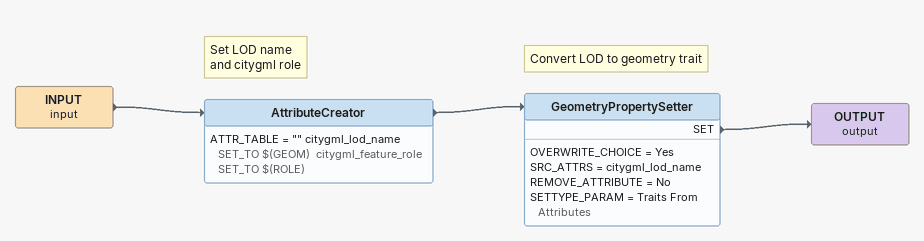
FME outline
INPUT (input)
    -> AttributeCreator
Note: Set LOD name / and citygml role
AttributeCreator
    ATTR_TABLE = "" citygml_lod_name SET_TO $(GEOM)  citygml_feature_role SET_TO $(ROLE)
    -> GeometryPropertySetter
Note: Convert LOD to geometry trait
GeometryPropertySetter
    OVERWRITE_CHOICE = Yes
    SRC_ATTRS = citygml_lod_name
    REMOVE_ATTRIBUTE = No
    SETTYPE_PARAM = Traits From Attributes
    SET -> OUTPUT (output)
OUTPUT (output)
